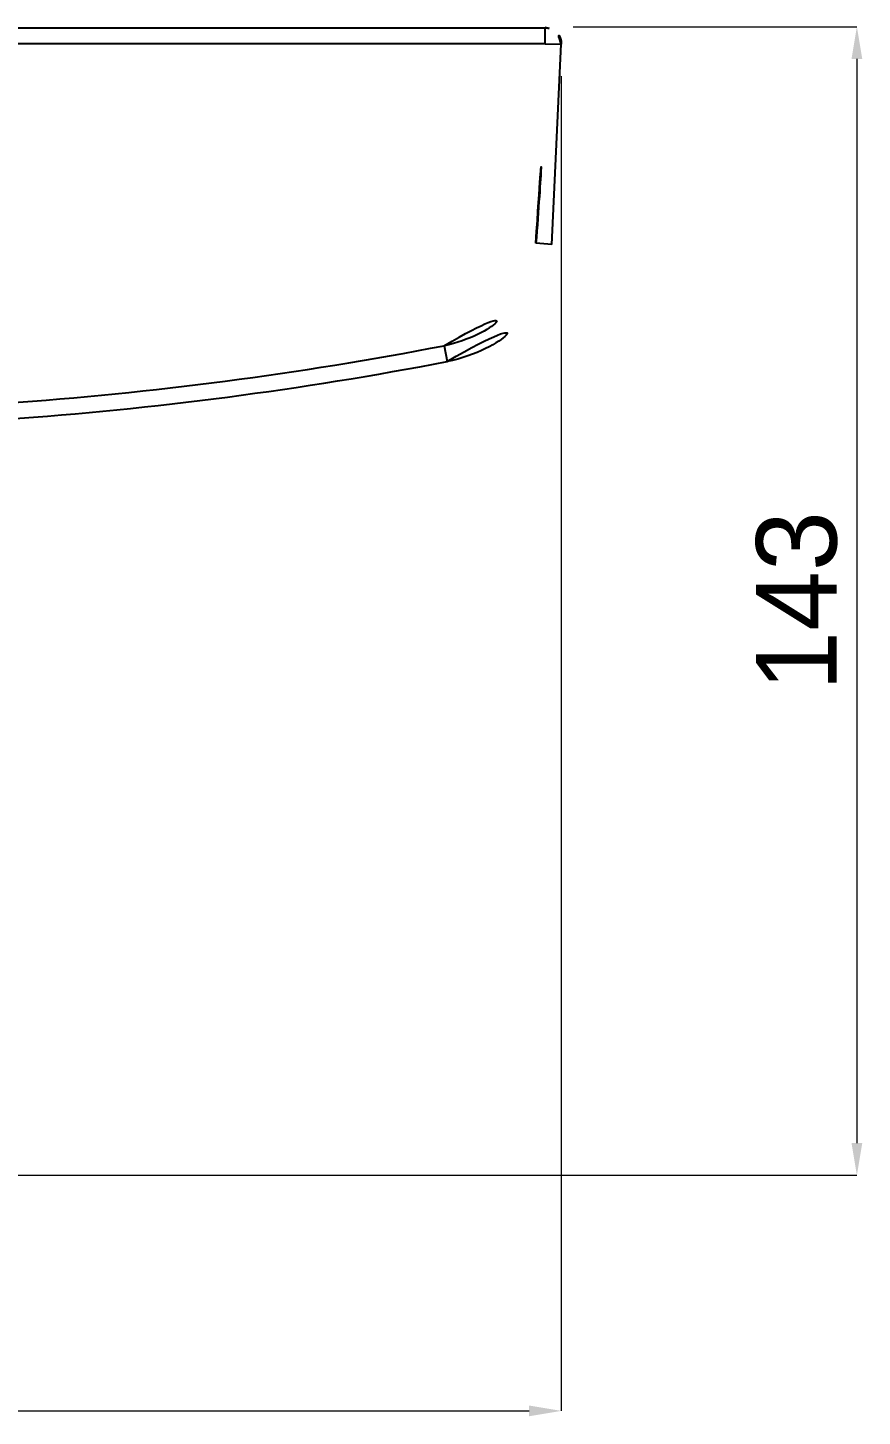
# Model space of a CAD drawing. Extents: x 16296660632 to 16296672895, y -37409619871 to -37409617326.
# Drawn here: x 16296672407.3 to 16296672511, y -37409617783.2 to -37409617610.7 of the extents above; entities that cross this region are included whole.
import ezdxf

# ---------------------------------------------------------------- set-up
doc = ezdxf.new("R2010")
doc.units = 0
doc.header["$LTSCALE"] = 10
doc.header["$MEASUREMENT"] = 0
doc.header["$PDMODE"] = 3
doc.header["$PDSIZE"] = -10
doc.layers.get('0').update_dxf_attribs({"linetype": 'CONTINUOUS'})
doc.layers.get('DEFPOINTS').update_dxf_attribs({"linetype": 'CONTINUOUS'})
doc.styles.add('Daelim Dimension', font='')
doc.styles.get('Daelim Dimension').set_extended_font_data('나눔고딕')
doc.dimstyles.new('DEFAULT', dxfattribs={"dimscale": 2, "dimtxt": 2, "dimasz": 2, "dimexe": 0, "dimexo": 2, "dimgap": 1, "dimtad": 1, "dimdec": 1, "dimzin": 9, "dimdsep": 46, "dimtxsty": 'Daelim Dimension', "dimcen": 0.5, "dimclrd": 252, "dimclre": 252, "dimclrt": 3, "dimadec": 1, "dimazin": 0, "dimtfac": 1, "dimtdec": 1, "dimtix": 1, "dimtmove": 0, "dimatfit": 3, "dimfxl": 1, "dimtolj": 1, "dimtzin": 1, "dimlwd": 9, "dimlwe": 9, "dimarcsym": 0})

# ---------------------------------------------------------------- blocks, each defined once
blk = doc.blocks.new('*D23')
at = {"color": 5, "lineweight": 9, "transparency": 16777216}
for p, q in [((16296672271.44322, -37409617616.720352), (16296672271.44322, -37409617782.513161)), ((16296672473.63098, -37409617616.720352), (16296672473.63098, -37409617782.513161)), ((16296672275.44322, -37409617782.513161), (16296672469.63098, -37409617782.513161))]:
    blk.add_line(p, q, dxfattribs=at)
at = {"color": 5, "transparency": 16777216}
for points in [[(16296672275.44322, -37409617781.846497), (16296672275.44322, -37409617783.179817), (16296672271.44322, -37409617782.513161)], [(16296672469.63098, -37409617781.846497), (16296672469.63098, -37409617783.179817), (16296672473.63098, -37409617782.513161)]]:
    blk.add_solid(points, dxfattribs=at)
at = {"layer": 'DEFPOINTS', "color": 0, "transparency": 16777216}
for p in [(16296672271.44322, -37409617612.720352), (16296672473.63098, -37409617612.720352), (16296672473.63098, -37409617782.513161)]:
    blk.add_point(p, dxfattribs=at)
at = {"color": 7, "transparency": 16777216, "insert": (16296672372.5371, -37409617775.091133), "char_height": 10, "attachment_point": 5, "style": 'Daelim Dimension'}
blk.add_mtext('\\A1;202', dxfattribs=at)
blk = doc.blocks.new('*D24')
at = {"color": 5, "lineweight": 9, "transparency": 16777216}
for p, q in [((16296672475.10936, -37409617610.563637), (16296672510.367599, -37409617610.563637)), ((16296672510.367599, -37409617614.563637), (16296672510.367599, -37409617749.239067)), ((16296672381.699341, -37409617753.239067), (16296672510.367599, -37409617753.239067))]:
    blk.add_line(p, q, dxfattribs=at)
at = {"color": 5, "transparency": 16777216}
for points in [[(16296672509.700939, -37409617614.563637), (16296672511.034269, -37409617614.563637), (16296672510.367599, -37409617610.563637)], [(16296672509.700939, -37409617749.239067), (16296672511.034269, -37409617749.239067), (16296672510.367599, -37409617753.239067)]]:
    blk.add_solid(points, dxfattribs=at)
at = {"layer": 'DEFPOINTS', "color": 0, "transparency": 16777216}
for p in [(16296672471.10936, -37409617610.563637), (16296672377.699341, -37409617753.239067), (16296672510.367599, -37409617753.239067)]:
    blk.add_point(p, dxfattribs=at)
at = {"color": 7, "transparency": 16777216, "insert": (16296672502.916969, -37409617681.901352), "char_height": 10, "attachment_point": 5, "rotation": 90, "style": 'Daelim Dimension'}
blk.add_mtext('\\A1;143', dxfattribs=at)

msp = doc.modelspace()

# ---------------------------------------------------------------- linework, layer by layer
at = {"color": 7, "linetype": 'Continuous'}
for p, q in [((16296672395.224779, -37409617610.694489), (16296672471.631041, -37409617610.694489)), ((16296672471.59551, -37409617610.623619), (16296672472.117371, -37409617610.75444)), ((16296672471.631041, -37409617610.694489), (16296672471.946341, -37409617610.719437)), ((16296672471.631041, -37409617612.694412), (16296672471.631041, -37409617610.694489)), ((16296672471.946341, -37409617610.719437), (16296672472.117371, -37409617610.75444)), ((16296672471.631161, -37409617612.694412), (16296672395.22477, -37409617612.694412)), ((16296672471.631001, -37409617612.694412), (16296672473.63098, -37409617612.720337)), ((16296672472.463181, -37409617637.623306), (16296672473.63098, -37409617612.720352)), ((16296672472.463181, -37409617637.623306), (16296672470.469629, -37409617637.462318)), ((16296672459.068701, -37409617650.187027), (16296672459.446831, -37409617652.150963))]:
    msp.add_line(p, q, dxfattribs=at)
for centre, radius, start, end in [((16296672471.631041, -37409617612.694412), 2, 359.25685472, 80.92959156), ((16296672104.6847, -37409617607.897842), 366.977771, 355.37931512, 359.25117106), ((16296672456.39992, -37409617636.326103), 14.115522, 280.89997356, 355.38369865), ((16296672456.39992, -37409617636.326103), 16.115522, 280.89838854, 355.38282722), ((16296672372.5371, -37409617200.765373), 457.676253, 273.99743137, 280.89838854), ((16296672372.5371, -37409617200.765373), 459.676253, 273.99732235, 280.89838854)]:
    msp.add_arc(centre, radius, start, end, dxfattribs=at)

# ---------------------------------------------------------------- dimensions: what is measured, and where the dimension line sits
dim = msp.add_linear_dim(base=(16296672510.367599, -37409617753.239067), p1=(16296672471.10936, -37409617610.563637), p2=(16296672377.699341, -37409617753.239067), angle=90, dimstyle='DEFAULT', override={"dimtxt": 5, "dimdec": 0, "dimclrd": 5, "dimclre": 5, "dimclrt": 7})
dim.commit()
dim.dimension.update_dxf_attribs({"geometry": '*D24', "text_midpoint": (16296672502.916969, -37409617681.901352)})
dim = msp.add_linear_dim(base=(16296672473.63098, -37409617782.513161), p1=(16296672271.44322, -37409617612.720352), p2=(16296672473.63098, -37409617612.720352), dimstyle='DEFAULT', override={"dimtxt": 5, "dimdec": 0, "dimclrd": 5, "dimclre": 5, "dimclrt": 7})
dim.commit()
dim.dimension.update_dxf_attribs({"geometry": '*D23', "text_midpoint": (16296672372.5371, -37409617775.091133)})

doc.saveas('drawing.dxf')
